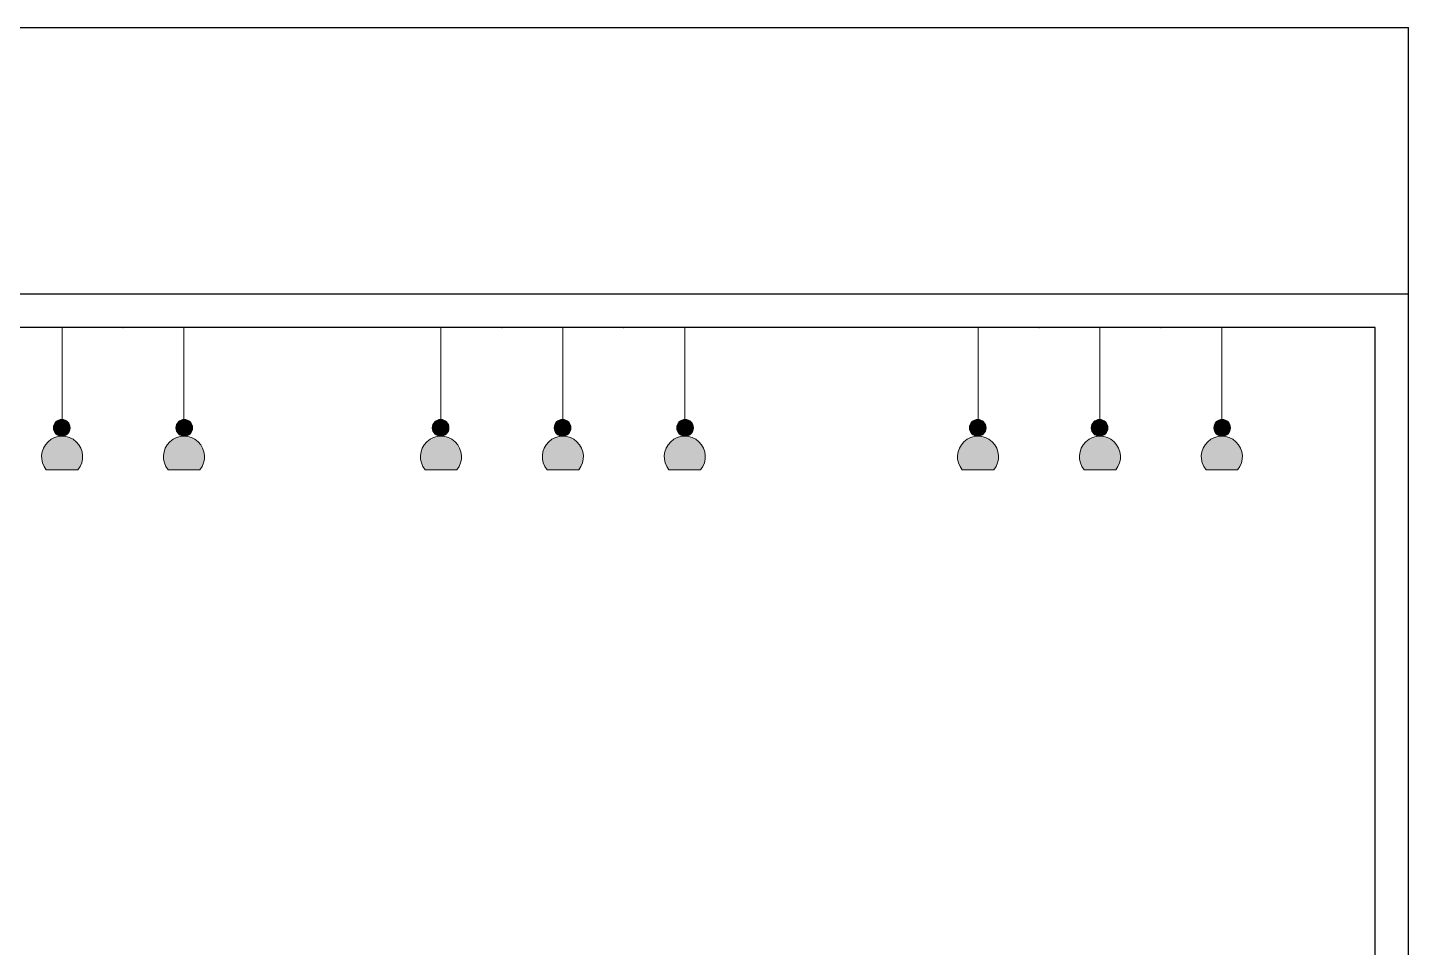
# Model space of a CAD drawing. Header units: millimetres. Extents: x 587797 to 2274247, y 1711 to 439204.
# Drawn here: x 934864 to 941078, y 243452 to 247591 of the extents above; entities that cross this region are included whole.
import ezdxf

# ---------------------------------------------------------------- set-up
doc = ezdxf.new("R2010")
doc.units = ezdxf.units.MM
doc.layers.add('finiture', color=7, linetype='Continuous', lineweight=20)

msp = doc.modelspace()

# ---------------------------------------------------------------- hatches: boundary and pattern name
at = {"layer": 'finiture', "linetype": 'ByBlock'}
h = msp.add_hatch(color=201, dxfattribs=at)
h.dxf.hatch_style = 1
h.set_gradient(color1=(214, 126, 241), color2=(217, 136, 242), rotation=90, one_color=1, tint=0.74, name='INVCURVED')
h.paths.add_polyline_path([(934980.649, 245790.348, -1), (935055.636, 245790.348, -0.40280104), (935019.609, 245752.883, -0.63558093), (935090.716, 245601.232), (934948.501, 245601.232, -0.62768866), (935017.521, 245752.86, -0.4093729)])
at = {"layer": 'finiture'}
h = msp.add_hatch(color=8, dxfattribs=at)
h.dxf.hatch_style = 1
h.set_gradient(color1=(126, 114, 99), color2=(86, 77, 67), rotation=135, one_color=1, tint=0.3, name='HEMISPHERICAL')
h.paths.add_polyline_path([(935019.609, 245752.883, 0.40280104), (935055.636, 245790.348, 1), (934980.649, 245790.348, 0.4093729), (935017.521, 245752.86, -0.00564158)])
h = msp.add_hatch(color=8, dxfattribs=at)
h.dxf.hatch_style = 1
h.set_gradient(color1=(126, 114, 99), color2=(86, 77, 67), rotation=135, one_color=1, tint=0.3, name='HEMISPHERICAL')
h.paths.add_polyline_path([(935568.14, 245752.883, -0.00564158), (935570.227, 245752.86, 0.4093729), (935607.1, 245790.348, 1), (935532.113, 245790.348, 0.40280104)])
at = {"layer": 'finiture', "linetype": 'ByBlock'}
h = msp.add_hatch(color=41, dxfattribs=at)
h.dxf.hatch_style = 1
h.set_gradient(color1=(241, 214, 126), color2=(242, 217, 136), rotation=90, one_color=1, tint=0.74, name='INVCURVED')
h.paths.add_polyline_path([(936685.696, 245790.348, -1), (936760.683, 245790.348, -0.40280104), (936724.656, 245752.883, -0.63558093), (936795.764, 245601.232), (936653.548, 245601.232, -0.62768866), (936722.569, 245752.86, -0.4093729)])
at = {"layer": 'finiture'}
h = msp.add_hatch(color=8, dxfattribs=at)
h.dxf.hatch_style = 1
h.set_gradient(color1=(126, 114, 99), color2=(86, 77, 67), rotation=135, one_color=1, tint=0.3, name='HEMISPHERICAL')
h.paths.add_polyline_path([(936724.656, 245752.883, 0.40280104), (936760.683, 245790.348, 1), (936685.696, 245790.348, 0.4093729), (936722.569, 245752.86, -0.00564158)])
at = {"layer": 'finiture', "linetype": 'ByBlock'}
h = msp.add_hatch(color=201, dxfattribs=at)
h.dxf.hatch_style = 1
h.set_gradient(color1=(214, 126, 241), color2=(217, 136, 242), rotation=90, one_color=1, tint=0.74, name='INVCURVED')
h.paths.add_polyline_path([(937234.228, 245790.348, -1), (937309.215, 245790.348, -0.40280104), (937273.188, 245752.883, -0.63558093), (937344.295, 245601.232), (937202.08, 245601.232, -0.62768866), (937271.101, 245752.86, -0.4093729)])
at = {"layer": 'finiture'}
h = msp.add_hatch(color=8, dxfattribs=at)
h.dxf.hatch_style = 1
h.set_gradient(color1=(126, 114, 99), color2=(86, 77, 67), rotation=135, one_color=1, tint=0.3, name='HEMISPHERICAL')
h.paths.add_polyline_path([(937273.188, 245752.883, 0.40280104), (937309.215, 245790.348, 1), (937234.228, 245790.348, 0.4093729), (937271.101, 245752.86, -0.00564158)])
h = msp.add_hatch(color=8, dxfattribs=at)
h.dxf.hatch_style = 1
h.set_gradient(color1=(126, 114, 99), color2=(86, 77, 67), rotation=135, one_color=1, tint=0.3, name='HEMISPHERICAL')
h.paths.add_polyline_path([(937821.719, 245752.883, -0.00564158), (937823.806, 245752.86, 0.4093729), (937860.679, 245790.348, 1), (937785.692, 245790.348, 0.40280104)])
at = {"layer": 'finiture', "linetype": 'ByBlock'}
h = msp.add_hatch(color=41, dxfattribs=at)
h.dxf.hatch_style = 1
h.set_gradient(color1=(241, 214, 126), color2=(242, 217, 136), rotation=90, one_color=1, tint=0.74, name='INVCURVED')
h.paths.add_polyline_path([(939102.58, 245790.348, -1), (939177.567, 245790.348, -0.40280104), (939141.54, 245752.883, -0.63558093), (939212.648, 245601.232), (939070.432, 245601.232, -0.62768866), (939139.453, 245752.86, -0.4093729)])
at = {"layer": 'finiture'}
h = msp.add_hatch(color=8, dxfattribs=at)
h.dxf.hatch_style = 1
h.set_gradient(color1=(126, 114, 99), color2=(86, 77, 67), rotation=135, one_color=1, tint=0.3, name='HEMISPHERICAL')
h.paths.add_polyline_path([(939141.54, 245752.883, 0.40280104), (939177.567, 245790.348, 1), (939102.58, 245790.348, 0.4093729), (939139.453, 245752.86, -0.00564158)])
at = {"layer": 'finiture', "linetype": 'ByBlock'}
h = msp.add_hatch(color=201, dxfattribs=at)
h.dxf.hatch_style = 1
h.set_gradient(color1=(214, 126, 241), color2=(217, 136, 242), rotation=90, one_color=1, tint=0.74, name='INVCURVED')
h.paths.add_polyline_path([(939651.112, 245790.348, -1), (939726.099, 245790.348, -0.40280104), (939690.072, 245752.883, -0.63558093), (939761.18, 245601.232), (939618.964, 245601.232, -0.62768866), (939687.985, 245752.86, -0.4093729)])
at = {"layer": 'finiture'}
h = msp.add_hatch(color=8, dxfattribs=at)
h.dxf.hatch_style = 1
h.set_gradient(color1=(126, 114, 99), color2=(86, 77, 67), rotation=135, one_color=1, tint=0.3, name='HEMISPHERICAL')
h.paths.add_polyline_path([(939690.072, 245752.883, 0.40280104), (939726.099, 245790.348, 1), (939651.112, 245790.348, 0.4093729), (939687.985, 245752.86, -0.00564158)])
h = msp.add_hatch(color=8, dxfattribs=at)
h.dxf.hatch_style = 1
h.set_gradient(color1=(126, 114, 99), color2=(86, 77, 67), rotation=135, one_color=1, tint=0.3, name='HEMISPHERICAL')
h.paths.add_polyline_path([(940238.603, 245752.883, -0.00564158), (940240.69, 245752.86, 0.4093729), (940277.563, 245790.348, 1), (940202.576, 245790.348, 0.40280104)])
at = {"layer": 'finiture', "linetype": 'ByBlock'}
h = msp.add_hatch(color=242, dxfattribs=at)
h.dxf.hatch_style = 1
h.set_gradient(color1=(219, 36, 66), color2=(236, 141, 157), rotation=90, one_color=1, tint=0.74, name='INVCURVED')
h.paths.add_polyline_path([(935639.248, 245601.232, 0.63558093), (935568.14, 245752.883, -0.01392007), (935566.053, 245752.86, 0.62768866), (935497.032, 245601.232)])
h = msp.add_hatch(color=242, dxfattribs=at)
h.dxf.hatch_style = 1
h.set_gradient(color1=(219, 36, 66), color2=(236, 141, 157), rotation=90, one_color=1, tint=0.74, name='INVCURVED')
h.paths.add_polyline_path([(937892.827, 245601.232, 0.63558093), (937821.719, 245752.883, -0.01392007), (937819.632, 245752.86, 0.62768866), (937750.611, 245601.232)])
h = msp.add_hatch(color=242, dxfattribs=at)
h.dxf.hatch_style = 1
h.set_gradient(color1=(219, 36, 66), color2=(236, 141, 157), rotation=90, one_color=1, tint=0.74, name='INVCURVED')
h.paths.add_polyline_path([(940309.711, 245601.232, 0.63558093), (940238.603, 245752.883, -0.01392007), (940236.516, 245752.86, 0.62768866), (940167.495, 245601.232)])

# ---------------------------------------------------------------- linework, layer by layer
for p, q in [((860698.06, 247591.185), (941078.06, 247591.185)), ((941078.06, 246391.185), (941078.06, 247591.185)), ((941078.06, 246391.185), (913928.06, 246391.185)), ((941078.06, 242641.185), (941078.06, 246391.185)), ((940928.06, 246241.185), (914078.06, 246241.185)), ((940928.06, 242641.185), (940928.06, 246241.185))]:
    msp.add_line(p, q)
at = {"layer": 'finiture'}
for p, q in [((934196.811, 246241.185), (935842.406, 246241.185)), ((935019.609, 246241.185), (935019.609, 245827.812)), ((935568.14, 246241.185), (935568.14, 245827.812)), ((936450.39, 246241.185), (938095.985, 246241.185)), ((936998.922, 246241.185), (936450.39, 246241.185)), ((936724.656, 246241.185), (936724.656, 245827.812)), ((937273.188, 246241.185), (937273.188, 245827.812)), ((937821.719, 246241.185), (937821.719, 245827.812)), ((938867.274, 246241.185), (940512.869, 246241.185)), ((939415.806, 246241.185), (938867.274, 246241.185)), ((939141.54, 246241.185), (939141.54, 245827.812)), ((939690.072, 246241.185), (939690.072, 245827.812)), ((940238.603, 246241.185), (940238.603, 245827.812)), ((934948.501, 245601.232), (935090.716, 245601.232)), ((935639.248, 245601.232), (935497.032, 245601.232)), ((936653.548, 245601.232), (936795.764, 245601.232)), ((937202.08, 245601.232), (937344.295, 245601.232)), ((937892.827, 245601.232), (937750.611, 245601.232)), ((939070.432, 245601.232), (939212.648, 245601.232)), ((939618.964, 245601.232), (939761.18, 245601.232)), ((940309.711, 245601.232), (940167.495, 245601.232))]:
    msp.add_line(p, q, dxfattribs=at)
for centre in [(935018.142, 245790.348), (935569.606, 245790.348), (936723.19, 245790.348), (937271.721, 245790.348), (937823.185, 245790.348), (939140.074, 245790.348), (939688.605, 245790.348), (940240.07, 245790.348)]:
    msp.add_circle(centre, 37.493, dxfattribs=at)
for centre in [(935019.609, 245660.387), (935568.14, 245660.387), (936724.656, 245660.387), (937273.188, 245660.387), (937821.719, 245660.387), (939141.54, 245660.387), (939690.072, 245660.387), (940238.603, 245660.387)]:
    msp.add_arc(centre, 92.496, 320.2429543, 219.7570457, dxfattribs=at)
for p in [(935293.874, 246241.185), (936998.922, 246241.185), (937547.453, 246241.185), (939415.806, 246241.185), (939964.337, 246241.185)]:
    msp.add_point(p, dxfattribs=at)

doc.saveas('drawing.dxf')
